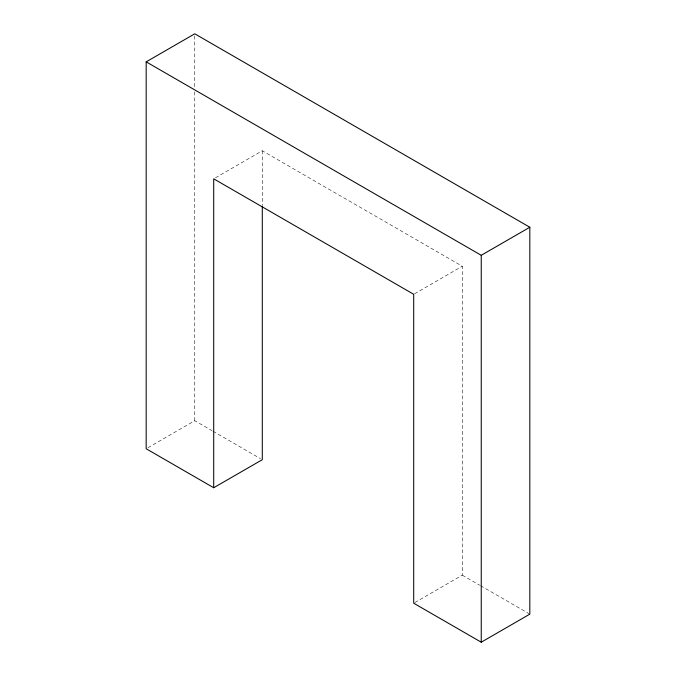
<?xml version="1.0" encoding="UTF-8"?>
<svg xmlns="http://www.w3.org/2000/svg" width="676" height="676" viewBox="0 0 676 676"><rect width="100%" height="100%" fill="white"/><g stroke="black" fill="none" stroke-linecap="round" stroke-linejoin="round"><path stroke-width="0.51" stroke-dasharray="3.38 2.54" d="M215.509 177.788L262.296 150.782L462.291 266.243L462.291 575.158L413.704 603.212M147.976 447.715L194.756 420.7L212.103 430.713M414.599 293.773L462.291 266.243M213.016 431.237L260.471 458.641M462.291 575.158L479.63 585.171M480.543 585.695L528.911 613.622M262.296 150.782L262.296 205.605M194.756 35.913L194.756 87.567M194.756 91.784L194.756 420.7"/><path stroke-width="1.01" d="M213.709 487.742L146.177 448.754L146.177 61.854L194.756 33.8L529.823 227.246L529.823 614.146L481.244 642.2L413.704 603.212L413.704 294.288L213.709 178.827L213.709 487.742L262.296 459.697L262.296 206.653M146.177 61.854L481.244 255.3L529.823 227.246M481.244 255.3L481.244 642.2"/></g></svg>
